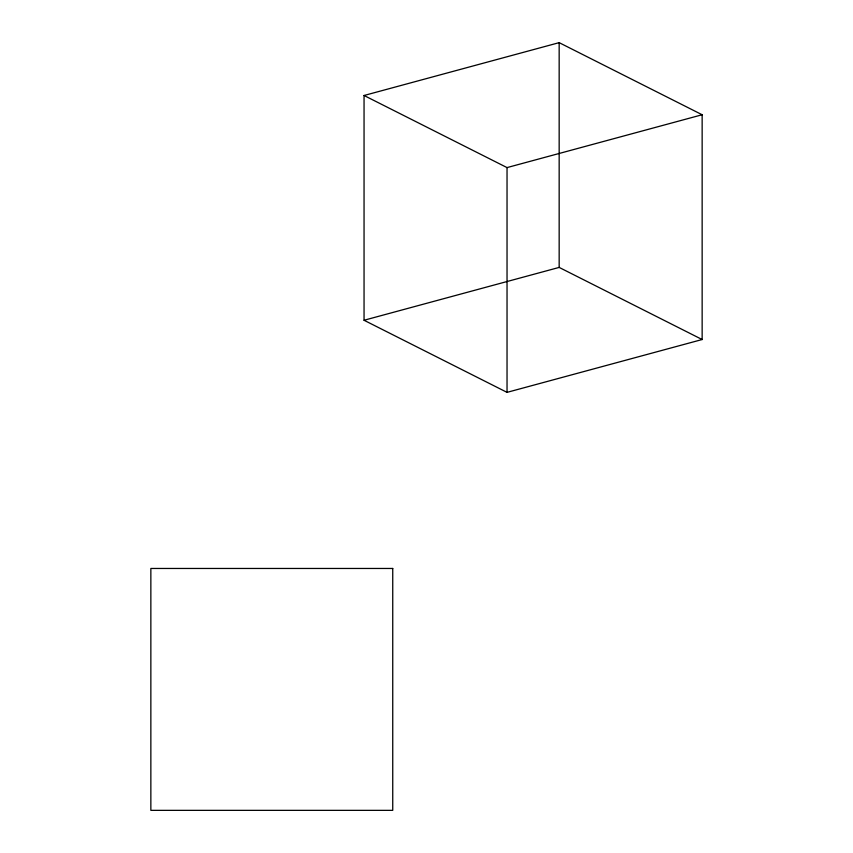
<?xml version="1.0" encoding="UTF-8"?>
<svg xmlns="http://www.w3.org/2000/svg" width="853" height="853" viewBox="0 0 853 853"><rect width="100%" height="100%" fill="white"/><g stroke="black" fill="none" stroke-linecap="round" stroke-linejoin="round"><path stroke-width="1.28" d="M364.05 95.493L559.163 42.65L702.147 114.75L702.147 339.526L507.034 392.359L364.05 320.259L364.05 95.493L507.034 167.593L702.147 114.75M364.05 320.259L559.163 267.416L702.147 339.526M559.163 42.65L559.163 267.416M507.034 167.593L507.034 392.359M392.743 568.461L150.853 568.461L150.853 810.35L392.743 810.35L392.743 568.461"/></g></svg>
